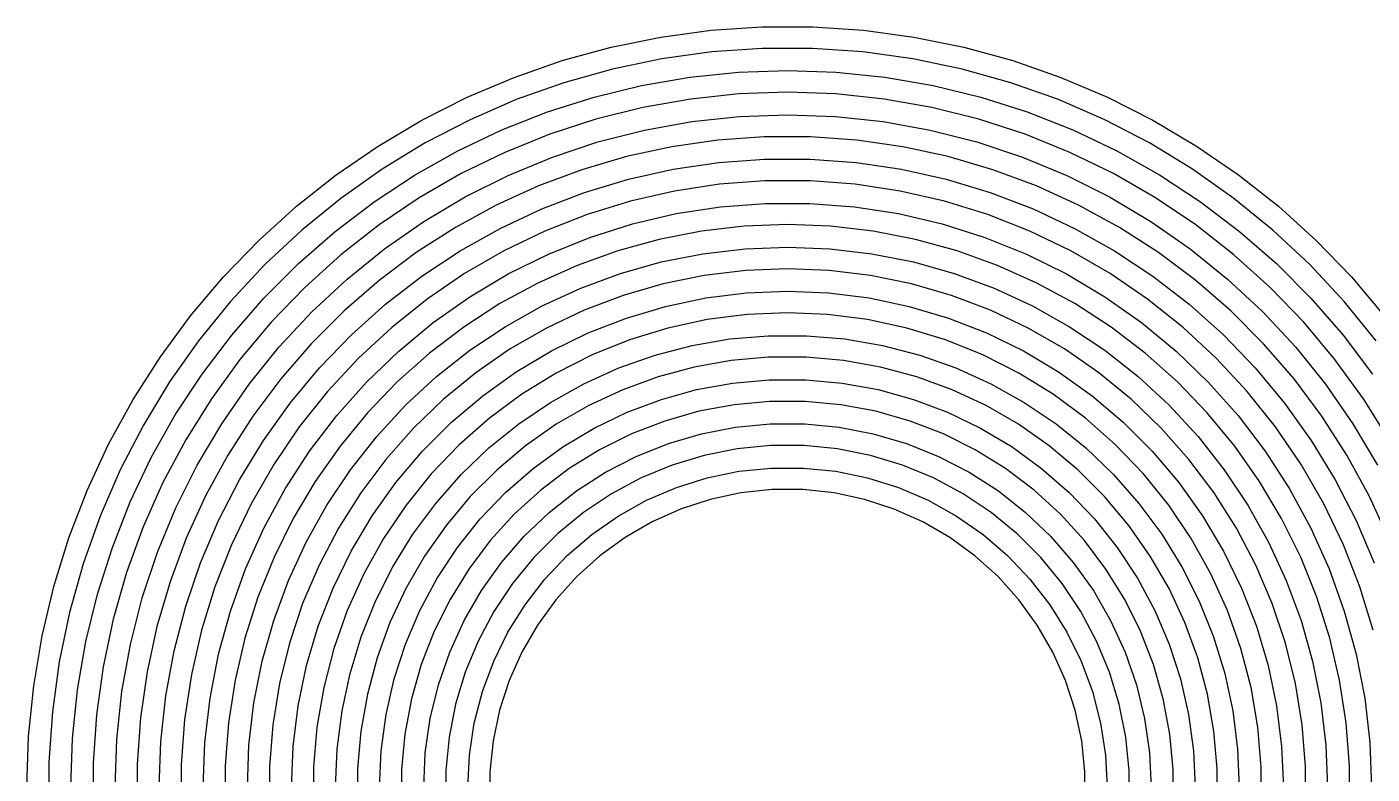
# Model space of a CAD drawing. Extents: x 25 to 275, y -107 to -24.
# Drawn here: x 116.62 to 131.88, y -34.85 to -26.38 of the extents above; entities that cross this region are included whole.
import ezdxf

# ---------------------------------------------------------------- set-up
doc = ezdxf.new("R2010")
doc.units = 0
doc.layers.add('BLACK', color=7, linetype='CONTINUOUS')

msp = doc.modelspace()

# ---------------------------------------------------------------- linework, layer by layer
at = {"layer": 'BLACK', "linetype": 'CONTINUOUS'}
for p, q in [((124.386675, -26.418316), (124.961796, -26.379817)), ((124.961796, -26.379817), (125.538204, -26.379817)), ((125.538204, -26.379817), (126.113325, -26.418316)), ((123.250551, -26.609957), (123.815409, -26.495144)), ((123.815409, -26.495144), (124.386675, -26.418316)), ((126.113325, -26.418316), (126.684591, -26.495144)), ((126.684591, -26.495144), (127.249449, -26.609957)), ((122.694623, -26.762241), (123.250551, -26.609957)), ((124.393038, -26.664048), (123.826171, -26.741963)), ((124.963901, -26.625), (124.393038, -26.664048)), ((125.536099, -26.625), (124.963901, -26.625)), ((126.106962, -26.664048), (125.536099, -26.625)), ((126.673829, -26.741963), (126.106962, -26.664048)), ((127.249449, -26.609957), (127.805377, -26.762241)), ((122.150108, -26.951317), (122.694623, -26.762241)), ((123.826171, -26.741963), (123.265941, -26.85838)), ((127.234059, -26.85838), (126.673829, -26.741963)), ((127.805377, -26.762241), (128.349892, -26.951317)), ((121.619438, -27.176341), (122.150108, -26.951317)), ((123.265941, -26.85838), (122.714963, -27.012756)), ((123.59692, -27.044942), (124.143646, -26.950677)), ((124.143646, -26.950677), (124.69553, -26.893941)), ((124.69553, -26.893941), (125.25, -26.875)), ((125.25, -26.875), (125.80447, -26.893941)), ((125.80447, -26.893941), (126.356354, -26.950677)), ((126.356354, -26.950677), (126.90308, -27.044942)), ((127.785037, -27.012756), (127.234059, -26.85838)), ((128.349892, -26.951317), (128.880562, -27.176341)), ((122.714963, -27.012756), (122.175804, -27.204374)), ((123.057901, -27.176297), (123.59692, -27.044942)), ((124.700333, -27.139395), (124.153344, -27.196886)), ((125.25, -27.1202), (124.700333, -27.139395)), ((125.799667, -27.139395), (125.25, -27.1202)), ((126.346656, -27.196886), (125.799667, -27.139395)), ((126.90308, -27.044942), (127.442099, -27.176297)), ((128.324196, -27.204374), (127.785037, -27.012756)), ((121.104982, -27.436307), (121.619438, -27.176341)), ((122.175804, -27.204374), (121.650978, -27.432338)), ((122.529103, -27.34413), (123.057901, -27.176297)), ((123.611697, -27.292393), (123.078033, -27.42545)), ((124.153344, -27.196886), (123.611697, -27.292393)), ((126.888303, -27.292393), (126.346656, -27.196886)), ((127.421967, -27.42545), (126.888303, -27.292393)), ((127.442099, -27.176297), (127.970897, -27.34413)), ((128.849022, -27.432338), (128.324196, -27.204374)), ((128.880562, -27.176341), (129.395018, -27.436307)), ((120.60904, -27.730054), (121.104982, -27.436307)), ((121.650978, -27.432338), (121.142933, -27.695586)), ((122.012991, -27.547658), (122.529103, -27.34413)), ((123.078033, -27.42545), (122.55495, -27.59541)), ((123.62919, -27.549255), (124.164849, -27.452612)), ((124.164849, -27.452612), (124.706039, -27.394428)), ((124.706039, -27.394428), (125.25, -27.375)), ((125.25, -27.375), (125.793961, -27.394428)), ((125.793961, -27.394428), (126.335151, -27.452612)), ((126.335151, -27.452612), (126.87081, -27.549255)), ((127.94505, -27.59541), (127.421967, -27.42545)), ((127.970897, -27.34413), (128.487009, -27.547658)), ((129.357067, -27.695586), (128.849022, -27.432338)), ((129.395018, -27.436307), (129.89096, -27.730054)), ((121.511972, -27.785933), (122.012991, -27.547658)), ((122.55495, -27.59541), (122.044997, -27.801445)), ((123.101789, -27.683866), (123.62919, -27.549255)), ((126.87081, -27.549255), (127.398211, -27.683866)), ((128.455003, -27.801445), (127.94505, -27.59541)), ((128.487009, -27.547658), (128.988028, -27.785933)), ((120.133825, -28.056271), (120.60904, -27.730054)), ((121.142933, -27.695586), (120.654036, -27.99289)), ((122.585336, -27.855758), (123.101789, -27.683866)), ((123.93971, -27.737553), (123.424952, -27.849531)), ((124.461146, -27.662581), (123.93971, -27.737553)), ((124.986601, -27.625), (124.461146, -27.662581)), ((125.513399, -27.625), (124.986601, -27.625)), ((126.038854, -27.662581), (125.513399, -27.625)), ((126.56029, -27.737553), (126.038854, -27.662581)), ((127.075048, -27.849531), (126.56029, -27.737553)), ((127.398211, -27.683866), (127.914664, -27.855758)), ((129.845964, -27.99289), (129.357067, -27.695586)), ((129.89096, -27.730054), (130.366175, -28.056271)), ((121.02838, -28.057842), (121.511972, -27.785933)), ((122.044997, -27.801445), (121.550658, -28.04255)), ((122.082461, -28.064056), (122.585336, -27.855758)), ((123.424952, -27.849531), (122.919493, -27.997947)), ((123.955837, -27.99352), (124.47073, -27.917743)), ((124.47073, -27.917743), (124.989781, -27.879753)), ((124.989781, -27.879753), (125.510219, -27.879753)), ((125.510219, -27.879753), (126.02927, -27.917743)), ((126.02927, -27.917743), (126.544163, -27.99352)), ((127.580507, -27.997947), (127.075048, -27.849531)), ((127.914664, -27.855758), (128.417539, -28.064056)), ((128.949342, -28.04255), (128.455003, -27.801445)), ((128.988028, -27.785933), (129.47162, -28.057842)), ((119.68146, -28.4135), (120.133825, -28.056271)), ((120.654036, -27.99289), (120.186569, -28.322865)), ((120.564472, -28.36212), (121.02838, -28.057842)), ((121.550658, -28.04255), (121.074342, -28.317551)), ((121.595726, -28.307698), (122.082461, -28.064056)), ((122.919493, -27.997947), (122.42591, -28.182044)), ((123.44785, -28.106679), (123.955837, -27.99352)), ((126.544163, -27.99352), (127.05215, -28.106679)), ((128.07409, -28.182044), (127.580507, -27.997947)), ((128.417539, -28.064056), (128.904274, -28.307698)), ((129.425658, -28.317551), (128.949342, -28.04255)), ((129.47162, -28.057842), (129.935528, -28.36212)), ((130.313431, -28.322865), (129.845964, -27.99289)), ((130.366175, -28.056271), (130.81854, -28.4135)), ((122.42591, -28.182044), (121.946718, -28.400884)), ((122.949477, -28.256617), (123.44785, -28.106679)), ((124.479706, -28.163448), (123.970963, -28.240128)), ((124.992756, -28.125), (124.479706, -28.163448)), ((125.507244, -28.125), (124.992756, -28.125)), ((126.020294, -28.163448), (125.507244, -28.125)), ((126.529037, -28.240128), (126.020294, -28.163448)), ((127.05215, -28.106679), (127.550523, -28.256617)), ((128.553282, -28.400884), (128.07409, -28.182044)), ((120.186569, -28.322865), (119.742709, -28.683972)), ((120.12241, -28.697346), (120.564472, -28.36212)), ((121.074342, -28.317551), (120.61837, -28.625108)), ((121.127614, -28.585442), (121.595726, -28.307698)), ((122.463379, -28.442533), (122.949477, -28.256617)), ((123.469374, -28.354613), (122.977742, -28.506261)), ((123.970963, -28.240128), (123.469374, -28.354613)), ((127.030626, -28.354613), (126.529037, -28.240128)), ((127.522258, -28.506261), (127.030626, -28.354613)), ((127.550523, -28.256617), (128.036621, -28.442533)), ((128.904274, -28.307698), (129.372386, -28.585442)), ((129.88163, -28.625108), (129.425658, -28.317551)), ((129.935528, -28.36212), (130.37759, -28.697346)), ((130.757291, -28.683972), (130.313431, -28.322865)), ((119.253965, -28.800146), (119.68146, -28.4135)), ((121.946718, -28.400884), (121.484359, -28.653351)), ((121.992148, -28.663437), (122.463379, -28.442533)), ((122.977742, -28.506261), (122.498818, -28.694225)), ((123.494498, -28.611821), (123.988659, -28.496182)), ((123.988659, -28.496182), (124.490222, -28.418711)), ((124.490222, -28.418711), (124.996244, -28.379862)), ((124.996244, -28.379862), (125.503756, -28.379862)), ((125.503756, -28.379862), (126.009778, -28.418711)), ((126.009778, -28.418711), (126.511341, -28.496182)), ((126.511341, -28.496182), (127.005502, -28.611821)), ((128.001182, -28.694225), (127.522258, -28.506261)), ((128.036621, -28.442533), (128.507852, -28.663437)), ((129.015641, -28.653351), (128.553282, -28.400884)), ((130.81854, -28.4135), (131.246035, -28.800146)), ((120.61837, -28.625108), (120.184962, -28.963723)), ((120.680508, -28.895873), (121.127614, -28.585442)), ((121.484359, -28.653351), (121.041189, -28.938159)), ((121.5383, -28.918149), (121.992148, -28.663437)), ((123.010638, -28.764947), (123.494498, -28.611821)), ((124.76164, -28.639037), (124.276146, -28.695085)), ((125.25, -28.620318), (124.76164, -28.639037)), ((125.73836, -28.639037), (125.25, -28.620318)), ((126.223854, -28.695085), (125.73836, -28.639037)), ((127.005502, -28.611821), (127.489362, -28.764947)), ((128.507852, -28.663437), (128.9617, -28.918149)), ((129.458811, -28.938159), (129.015641, -28.653351)), ((129.372386, -28.585442), (129.819492, -28.895873)), ((130.315038, -28.963723), (129.88163, -28.625108)), ((118.853251, -29.214482), (119.253965, -28.800146)), ((119.742709, -28.683972), (119.324526, -29.074526)), ((119.704256, -29.061958), (120.12241, -28.697346)), ((122.498818, -28.694225), (122.03528, -28.917453)), ((122.53992, -28.954664), (123.010638, -28.764947)), ((123.796367, -28.788133), (123.325119, -28.917634)), ((124.276146, -28.695085), (123.796367, -28.788133)), ((126.703633, -28.788133), (126.223854, -28.695085)), ((127.174881, -28.917634), (126.703633, -28.788133)), ((127.489362, -28.764947), (127.96008, -28.954664)), ((128.46472, -28.917453), (128.001182, -28.694225)), ((130.37759, -28.697346), (130.795744, -29.061958)), ((131.175474, -29.074526), (130.757291, -28.683972)), ((131.246035, -28.800146), (131.646749, -29.214482)), ((120.184962, -28.963723), (119.776231, -29.331746)), ((120.256687, -29.237409), (120.680508, -28.895873)), ((121.041189, -28.938159), (120.619466, -29.253857)), ((121.104255, -29.205311), (121.5383, -28.918149)), ((122.03528, -28.917453), (121.58972, -29.174698)), ((122.085106, -29.179856), (122.53992, -28.954664)), ((123.325119, -28.917634), (122.865166, -29.082829)), ((123.820147, -29.044234), (124.291839, -28.950409)), ((124.291839, -28.950409), (124.769438, -28.893881)), ((124.769438, -28.893881), (125.25, -28.875)), ((125.25, -28.875), (125.730562, -28.893881)), ((125.730562, -28.893881), (126.208161, -28.950409)), ((126.208161, -28.950409), (126.679853, -29.044234)), ((127.634834, -29.082829), (127.174881, -28.917634)), ((127.96008, -28.954664), (128.414894, -29.179856)), ((128.91028, -29.174698), (128.46472, -28.917453)), ((128.9617, -28.918149), (129.395745, -29.205311)), ((129.880534, -29.253857), (129.458811, -28.938159)), ((129.819492, -28.895873), (130.243313, -29.237409)), ((130.723769, -29.331746), (130.315038, -28.963723)), ((119.324526, -29.074526), (118.933972, -29.492709)), ((119.311958, -29.454256), (119.704256, -29.061958)), ((122.865166, -29.082829), (122.419209, -29.282749)), ((123.357271, -29.174779), (123.820147, -29.044234)), ((124.776875, -29.139297), (124.306819, -29.196372)), ((125.25, -29.120231), (124.776875, -29.139297)), ((125.723125, -29.139297), (125.25, -29.120231)), ((126.193181, -29.196372), (125.723125, -29.139297)), ((126.679853, -29.044234), (127.142729, -29.174779)), ((128.080791, -29.282749), (127.634834, -29.082829)), ((130.795744, -29.061958), (131.188042, -29.454256)), ((131.566028, -29.492709), (131.175474, -29.074526)), ((118.481105, -29.654657), (118.853251, -29.214482)), ((119.858311, -29.608311), (120.256687, -29.237409)), ((120.619466, -29.253857), (120.221339, -29.598837)), ((120.69233, -29.523389), (121.104255, -29.205311)), ((121.58972, -29.174698), (121.164629, -29.464519)), ((121.648865, -29.439204), (122.085106, -29.179856)), ((122.419209, -29.282749), (121.989863, -29.516219)), ((122.906064, -29.341238), (123.357271, -29.174779)), ((123.842879, -29.291086), (123.388065, -29.422825)), ((124.306819, -29.196372), (123.842879, -29.291086)), ((126.657121, -29.291086), (126.193181, -29.196372)), ((127.111935, -29.422825), (126.657121, -29.291086)), ((127.142729, -29.174779), (127.593936, -29.341238)), ((128.510137, -29.516219), (128.080791, -29.282749)), ((128.414894, -29.179856), (128.851135, -29.439204)), ((129.335371, -29.464519), (128.91028, -29.174698)), ((129.395745, -29.205311), (129.80767, -29.523389)), ((130.278661, -29.598837), (129.880534, -29.253857)), ((130.243313, -29.237409), (130.641689, -29.608311)), ((131.646749, -29.214482), (132.018895, -29.654657)), ((119.776231, -29.331746), (119.394167, -29.727385)), ((121.233757, -29.731185), (121.648865, -29.439204)), ((122.469308, -29.542585), (122.906064, -29.341238)), ((123.388065, -29.422825), (122.945327, -29.590733)), ((124.324155, -29.451718), (124.785491, -29.394212)), ((124.785491, -29.394212), (125.25, -29.375)), ((125.25, -29.375), (125.714509, -29.394212)), ((125.714509, -29.394212), (126.175845, -29.451718)), ((127.554673, -29.590733), (127.111935, -29.422825)), ((127.593936, -29.341238), (128.030692, -29.542585)), ((128.851135, -29.439204), (129.266243, -29.731185)), ((131.105833, -29.727385), (130.723769, -29.331746)), ((118.933972, -29.492709), (118.572865, -29.936569)), ((118.947346, -29.87241), (119.311958, -29.454256)), ((120.304721, -29.870688), (120.69233, -29.523389)), ((121.164629, -29.464519), (120.762386, -29.785298)), ((121.989863, -29.516219), (121.57965, -29.781871)), ((122.049696, -29.777579), (122.469308, -29.542585)), ((122.945327, -29.590733), (122.517535, -29.793723)), ((123.423565, -29.679778), (123.869144, -29.547124)), ((123.869144, -29.547124), (124.324155, -29.451718)), ((126.175845, -29.451718), (126.630856, -29.547124)), ((126.630856, -29.547124), (127.076435, -29.679778)), ((127.982465, -29.793723), (127.554673, -29.590733)), ((128.030692, -29.542585), (128.450304, -29.777579)), ((128.92035, -29.781871), (128.510137, -29.516219)), ((129.737614, -29.785298), (129.335371, -29.464519)), ((129.80767, -29.523389), (130.195279, -29.870688)), ((131.188042, -29.454256), (131.552654, -29.87241)), ((131.927135, -29.936569), (131.566028, -29.492709)), ((118.139192, -30.118706), (118.481105, -29.654657)), ((119.394167, -29.727385), (119.040633, -30.148711)), ((119.487409, -30.006687), (119.858311, -29.608311)), ((120.221339, -29.598837), (119.848837, -29.971339)), ((120.842217, -30.054085), (121.233757, -29.731185)), ((122.990463, -29.848775), (123.423565, -29.679778)), ((124.340801, -29.697537), (123.894397, -29.793745)), ((124.793757, -29.639534), (124.340801, -29.697537)), ((125.25, -29.620153), (124.793757, -29.639534)), ((125.706243, -29.639534), (125.25, -29.620153)), ((126.159199, -29.697537), (125.706243, -29.639534)), ((126.605603, -29.793745), (126.159199, -29.697537)), ((127.076435, -29.679778), (127.509537, -29.848775)), ((129.266243, -29.731185), (129.657783, -30.054085)), ((130.651163, -29.971339), (130.278661, -29.598837)), ((130.641689, -29.608311), (131.012591, -30.006687)), ((131.459367, -30.148711), (131.105833, -29.727385)), ((118.61212, -30.314472), (118.947346, -29.87241)), ((119.943498, -30.245353), (120.304721, -29.870688)), ((120.762386, -29.785298), (120.385239, -30.135239)), ((121.57965, -29.781871), (121.190976, -30.078144)), ((121.649815, -30.044771), (122.049696, -29.777579)), ((122.517535, -29.793723), (122.107464, -30.030478)), ((122.572796, -30.05296), (122.990463, -29.848775)), ((123.894397, -29.793745), (123.457759, -29.927464)), ((124.599034, -29.91651), (125.032489, -29.879618)), ((125.032489, -29.879618), (125.467511, -29.879618)), ((125.467511, -29.879618), (125.900966, -29.91651)), ((127.042241, -29.927464), (126.605603, -29.793745)), ((127.509537, -29.848775), (127.927204, -30.05296)), ((128.392536, -30.030478), (127.982465, -29.793723)), ((128.450304, -29.777579), (128.850185, -30.044771)), ((129.309024, -30.078144), (128.92035, -29.781871)), ((130.114761, -30.135239), (129.737614, -29.785298)), ((130.195279, -29.870688), (130.556502, -30.245353)), ((131.552654, -29.87241), (131.88788, -30.314472)), ((118.572865, -29.936569), (118.24289, -30.404036)), ((119.145873, -30.430508), (119.487409, -30.006687)), ((119.848837, -29.971339), (119.503857, -30.369466)), ((120.476544, -30.40601), (120.842217, -30.054085)), ((121.272131, -30.342513), (121.649815, -30.044771)), ((122.107464, -30.030478), (121.717774, -30.299461)), ((122.173417, -30.290939), (122.572796, -30.05296)), ((123.457759, -29.927464), (123.034034, -30.09773)), ((123.749283, -30.099645), (124.170269, -29.990029)), ((124.170269, -29.990029), (124.599034, -29.91651)), ((125.900966, -29.91651), (126.329731, -29.990029)), ((126.329731, -29.990029), (126.750717, -30.099645)), ((127.465966, -30.09773), (127.042241, -29.927464)), ((127.927204, -30.05296), (128.326583, -30.290939)), ((128.782226, -30.299461), (128.392536, -30.030478)), ((128.850185, -30.044771), (129.227869, -30.342513)), ((129.657783, -30.054085), (130.023456, -30.40601)), ((130.996143, -30.369466), (130.651163, -29.971339)), ((131.012591, -30.006687), (131.354127, -30.430508)), ((117.829036, -30.604556), (118.139192, -30.118706)), ((119.040633, -30.148711), (118.71735, -30.593672)), ((120.385239, -30.135239), (120.035298, -30.512386)), ((121.190976, -30.078144), (120.826121, -30.403301)), ((123.034034, -30.09773), (122.626276, -30.303318)), ((123.339111, -30.244569), (123.749283, -30.099645)), ((124.613079, -30.162102), (124.193852, -30.236023)), ((125.037153, -30.125), (124.613079, -30.162102)), ((125.462847, -30.125), (125.037153, -30.125)), ((125.886921, -30.162102), (125.462847, -30.125)), ((126.306148, -30.236023), (125.886921, -30.162102)), ((126.750717, -30.099645), (127.160889, -30.244569)), ((127.873724, -30.303318), (127.465966, -30.09773)), ((129.673879, -30.403301), (129.309024, -30.078144)), ((130.464702, -30.512386), (130.114761, -30.135239)), ((131.78265, -30.593672), (131.459367, -30.148711)), ((118.307842, -30.77838), (118.61212, -30.314472)), ((119.610588, -30.645387), (119.943498, -30.245353)), ((120.918971, -30.668971), (121.272131, -30.342513)), ((121.717774, -30.299461), (121.350992, -30.59893)), ((121.795053, -30.561085), (122.173417, -30.290939)), ((122.626276, -30.303318), (122.237421, -30.542745)), ((122.942706, -30.423755), (123.339111, -30.244569)), ((123.782663, -30.346201), (123.382641, -30.491797)), ((124.193852, -30.236023), (123.782663, -30.346201)), ((126.717337, -30.346201), (126.306148, -30.236023)), ((127.117359, -30.491797), (126.717337, -30.346201)), ((127.160889, -30.244569), (127.557294, -30.423755)), ((128.262579, -30.542745), (127.873724, -30.303318)), ((128.326583, -30.290939), (128.704947, -30.561085)), ((129.149008, -30.59893), (128.782226, -30.299461)), ((129.227869, -30.342513), (129.581029, -30.668971)), ((130.556502, -30.245353), (130.889412, -30.645387)), ((118.24289, -30.404036), (117.945586, -30.892933)), ((118.835442, -30.877614), (119.145873, -30.430508)), ((119.503857, -30.369466), (119.188159, -30.791189)), ((120.035298, -30.512386), (119.714519, -30.914629)), ((120.138884, -30.784894), (120.476544, -30.40601)), ((120.826121, -30.403301), (120.487228, -30.755434)), ((122.562925, -30.635913), (122.942706, -30.423755)), ((123.382641, -30.491797), (122.996831, -30.671703)), ((123.820796, -30.601364), (124.220841, -30.490958)), ((124.220841, -30.490958), (124.629171, -30.416857)), ((124.629171, -30.416857), (125.0425, -30.379657)), ((125.0425, -30.379657), (125.4575, -30.379657)), ((125.4575, -30.379657), (125.870829, -30.416857)), ((125.870829, -30.416857), (126.279159, -30.490958)), ((126.279159, -30.490958), (126.679204, -30.601364)), ((127.503169, -30.671703), (127.117359, -30.491797)), ((127.557294, -30.423755), (127.937075, -30.635913)), ((130.012772, -30.755434), (129.673879, -30.403301)), ((130.023456, -30.40601), (130.361116, -30.784894)), ((130.785481, -30.914629), (130.464702, -30.512386)), ((131.311841, -30.791189), (130.996143, -30.369466)), ((131.354127, -30.430508), (131.664558, -30.877614)), ((117.552025, -31.110038), (117.829036, -30.604556)), ((118.71735, -30.593672), (118.425893, -31.0601)), ((119.307766, -31.068655), (119.610588, -30.645387)), ((121.350992, -30.59893), (121.009496, -30.926941)), ((121.440291, -30.861553), (121.795053, -30.561085)), ((122.237421, -30.542745), (121.870273, -30.814287)), ((122.202505, -30.879515), (122.562925, -30.635913)), ((123.432259, -30.747184), (123.820796, -30.601364)), ((124.64492, -30.662326), (124.247271, -30.73666)), ((125.047732, -30.625), (124.64492, -30.662326)), ((125.452268, -30.625), (125.047732, -30.625)), ((125.85508, -30.662326), (125.452268, -30.625)), ((126.252729, -30.73666), (125.85508, -30.662326)), ((126.679204, -30.601364), (127.067741, -30.747184)), ((127.937075, -30.635913), (128.297495, -30.879515)), ((128.629727, -30.814287), (128.262579, -30.542745)), ((128.704947, -30.561085), (129.059709, -30.861553)), ((129.490504, -30.926941), (129.149008, -30.59893)), ((130.889412, -30.645387), (131.192234, -31.068655)), ((132.074107, -31.0601), (131.78265, -30.593672)), ((118.035933, -31.261972), (118.307842, -30.77838)), ((119.188159, -30.791189), (118.903351, -31.234359)), ((119.831218, -31.188514), (120.138884, -30.784894)), ((120.487228, -30.755434), (120.176284, -31.132475)), ((120.592513, -31.022131), (120.918971, -30.668971)), ((121.870273, -30.814287), (121.527475, -31.115987)), ((122.996831, -30.671703), (122.628169, -30.88455)), ((123.058357, -30.927246), (123.432259, -30.747184)), ((124.247271, -30.73666), (123.858178, -30.847366)), ((126.641822, -30.847366), (126.252729, -30.73666)), ((127.067741, -30.747184), (127.441643, -30.927246)), ((127.871831, -30.88455), (127.503169, -30.671703)), ((128.972525, -31.115987), (128.629727, -30.814287)), ((129.581029, -30.668971), (129.907487, -31.022131)), ((130.323716, -31.132475), (130.012772, -30.755434)), ((130.361116, -30.784894), (130.668782, -31.188514)), ((131.596649, -31.234359), (131.311841, -30.791189)), ((117.945586, -30.892933), (117.682338, -31.400978)), ((118.557698, -31.345726), (118.835442, -30.877614)), ((119.714519, -30.914629), (119.424698, -31.33972)), ((121.009496, -30.926941), (120.695502, -31.281367)), ((121.111553, -31.190291), (121.440291, -30.861553)), ((121.864042, -31.152804), (122.202505, -30.879515)), ((122.628169, -30.88455), (122.279461, -31.128718)), ((122.702101, -31.140099), (123.058357, -30.927246)), ((123.858178, -30.847366), (123.480958, -30.993502)), ((124.277494, -30.991277), (124.662951, -30.916987)), ((124.662951, -30.916987), (125.053725, -30.879672)), ((125.053725, -30.879672), (125.446275, -30.879672)), ((125.446275, -30.879672), (125.837049, -30.916987)), ((125.837049, -30.916987), (126.222506, -30.991277)), ((127.019042, -30.993502), (126.641822, -30.847366)), ((127.441643, -30.927246), (127.797899, -31.140099)), ((128.220539, -31.128718), (127.871831, -30.88455)), ((128.297495, -30.879515), (128.635958, -31.152804)), ((129.059709, -30.861553), (129.388447, -31.190291)), ((129.804498, -31.281367), (129.490504, -30.926941)), ((131.075302, -31.33972), (130.785481, -30.914629)), ((131.664558, -30.877614), (131.942302, -31.345726)), ((117.309395, -31.632893), (117.552025, -31.110038)), ((118.425893, -31.0601), (118.167683, -31.545723)), ((119.036648, -31.512898), (119.307766, -31.068655)), ((120.294771, -31.399815), (120.592513, -31.022131)), ((121.527475, -31.115987), (121.211498, -31.445671)), ((123.480958, -30.993502), (123.118832, -31.17382)), ((123.536413, -31.247768), (123.900845, -31.101872)), ((123.900845, -31.101872), (124.277494, -30.991277)), ((126.222506, -30.991277), (126.599155, -31.101872)), ((126.599155, -31.101872), (126.963587, -31.247768)), ((127.381168, -31.17382), (127.019042, -30.993502)), ((129.288502, -31.445671), (128.972525, -31.115987)), ((129.907487, -31.022131), (130.205229, -31.399815)), ((131.192234, -31.068655), (131.463352, -31.512898)), ((117.797658, -31.762991), (118.035933, -31.261972)), ((118.903351, -31.234359), (118.650884, -31.696718)), ((119.555351, -31.614501), (119.831218, -31.188514)), ((120.176284, -31.132475), (119.895115, -31.532212)), ((120.811085, -31.545053), (121.111553, -31.190291)), ((121.549975, -31.453813), (121.864042, -31.152804)), ((122.279461, -31.128718), (121.95336, -31.402349)), ((122.36636, -31.384029), (122.702101, -31.140099)), ((123.118832, -31.17382), (122.774887, -31.386781)), ((123.1875, -31.427645), (123.536413, -31.247768)), ((124.307316, -31.236596), (123.942978, -31.347117)), ((124.680734, -31.162319), (124.307316, -31.236596)), ((125.059633, -31.125), (124.680734, -31.162319)), ((125.440367, -31.125), (125.059633, -31.125)), ((125.819266, -31.162319), (125.440367, -31.125)), ((126.192684, -31.236596), (125.819266, -31.162319)), ((126.557022, -31.347117), (126.192684, -31.236596)), ((126.963587, -31.247768), (127.3125, -31.427645)), ((127.725113, -31.386781), (127.381168, -31.17382)), ((127.797899, -31.140099), (128.13364, -31.384029)), ((128.54664, -31.402349), (128.220539, -31.128718)), ((128.635958, -31.152804), (128.950025, -31.453813)), ((129.388447, -31.190291), (129.688915, -31.545053)), ((130.604885, -31.532212), (130.323716, -31.132475)), ((130.668782, -31.188514), (130.944649, -31.614501)), ((131.849116, -31.696718), (131.596649, -31.234359)), ((117.682338, -31.400978), (117.454374, -31.925804)), ((118.314056, -31.832461), (118.557698, -31.345726)), ((119.424698, -31.33972), (119.167453, -31.78528)), ((120.027579, -31.799696), (120.294771, -31.399815)), ((120.695502, -31.281367), (120.411045, -31.659911)), ((121.95336, -31.402349), (121.652349, -31.70336)), ((122.053835, -31.657074), (122.36636, -31.384029)), ((122.774887, -31.386781), (122.45206, -31.630569)), ((122.857265, -31.639874), (123.1875, -31.427645)), ((123.942978, -31.347117), (123.591226, -31.492817)), ((124.341385, -31.49072), (124.701074, -31.416802)), ((124.701074, -31.416802), (125.066397, -31.379653)), ((125.066397, -31.379653), (125.433603, -31.379653)), ((125.433603, -31.379653), (125.798926, -31.416802)), ((125.798926, -31.416802), (126.158615, -31.49072)), ((126.908774, -31.492817), (126.557022, -31.347117)), ((127.3125, -31.427645), (127.642735, -31.639874)), ((128.04794, -31.630569), (127.725113, -31.386781)), ((128.13364, -31.384029), (128.446165, -31.657074)), ((128.847651, -31.70336), (128.54664, -31.402349)), ((130.088955, -31.659911), (129.804498, -31.281367)), ((130.205229, -31.399815), (130.472421, -31.799696)), ((131.332547, -31.78528), (131.075302, -31.33972)), ((118.167683, -31.545723), (117.943977, -32.048175)), ((118.798681, -31.975746), (119.036648, -31.512898)), ((119.895115, -31.532212), (119.645371, -31.952299)), ((120.540939, -31.923417), (120.811085, -31.545053)), ((121.211498, -31.445671), (120.924618, -31.800964)), ((121.262567, -31.780373), (121.549975, -31.453813)), ((123.591226, -31.492817), (123.255449, -31.672293)), ((123.991018, -31.600649), (124.341385, -31.49072)), ((126.158615, -31.49072), (126.508982, -31.600649)), ((127.244551, -31.672293), (126.908774, -31.492817)), ((128.950025, -31.453813), (129.237433, -31.780373)), ((129.575382, -31.800964), (129.288502, -31.445671)), ((129.688915, -31.545053), (129.959061, -31.923417)), ((130.854629, -31.952299), (130.604885, -31.532212)), ((131.463352, -31.512898), (131.701319, -31.975746)), ((117.102229, -32.170786), (117.309395, -31.632893)), ((118.650884, -31.696718), (118.432044, -32.17591)), ((119.312903, -32.060356), (119.555351, -31.614501)), ((120.411045, -31.659911), (120.157971, -32.060116)), ((121.652349, -31.70336), (121.378718, -32.029461)), ((121.767044, -31.957033), (122.053835, -31.657074)), ((122.45206, -31.630569), (122.153104, -31.903104)), ((122.548699, -31.882533), (122.857265, -31.639874)), ((123.255449, -31.672293), (122.938881, -31.883817)), ((123.653571, -31.745459), (123.991018, -31.600649)), ((124.721309, -31.661977), (124.375287, -31.735526)), ((125.073124, -31.625), (124.721309, -31.661977)), ((125.426876, -31.625), (125.073124, -31.625)), ((125.778691, -31.661977), (125.426876, -31.625)), ((126.124713, -31.735526), (125.778691, -31.661977)), ((126.508982, -31.600649), (126.846429, -31.745459)), ((127.561119, -31.883817), (127.244551, -31.672293)), ((127.642735, -31.639874), (127.951301, -31.882533)), ((128.346896, -31.903104), (128.04794, -31.630569)), ((128.446165, -31.657074), (128.732956, -31.957033)), ((129.121282, -32.029461), (128.847651, -31.70336)), ((130.342029, -32.060115), (130.088955, -31.659911)), ((130.944649, -31.614501), (131.187097, -32.060356)), ((132.067956, -32.17591), (131.849116, -31.696718)), ((117.59413, -32.279103), (117.797658, -31.762991)), ((118.105758, -32.335336), (118.314056, -31.832461)), ((119.167453, -31.78528), (118.944225, -32.248818)), ((119.792585, -32.219308), (120.027579, -31.799696)), ((120.924618, -31.800964), (120.668904, -32.179307)), ((121.003888, -32.130129), (121.262567, -31.780373)), ((122.264597, -32.153424), (122.548699, -31.882533)), ((122.938881, -31.883817), (122.644571, -32.125352)), ((123.332505, -31.923665), (123.653571, -31.745459)), ((124.038848, -31.844842), (123.715679, -31.988726)), ((124.375287, -31.735526), (124.038848, -31.844842)), ((126.461152, -31.844842), (126.124713, -31.735526)), ((126.784321, -31.988726), (126.461152, -31.844842)), ((126.846429, -31.745459), (127.167495, -31.923665)), ((127.855429, -32.125352), (127.561119, -31.883817)), ((127.951301, -31.882533), (128.235403, -32.153424)), ((129.237433, -31.780373), (129.496112, -32.130129)), ((129.831096, -32.179307), (129.575382, -31.800964)), ((130.472421, -31.799696), (130.707415, -32.219308)), ((131.555775, -32.248818), (131.332547, -31.78528)), ((117.454374, -31.925804), (117.262756, -32.464963)), ((118.595135, -32.45473), (118.798681, -31.975746)), ((119.645371, -31.952299), (119.428517, -32.390272)), ((120.30296, -32.322796), (120.540939, -31.923417)), ((121.378718, -32.029461), (121.13455, -32.378169)), ((121.508296, -32.281493), (121.767044, -31.957033)), ((122.153104, -31.903104), (121.880569, -32.20206)), ((123.031116, -32.133438), (123.332505, -31.923665)), ((123.715679, -31.988726), (123.40932, -32.165602)), ((127.09068, -32.165602), (126.784321, -31.988726)), ((127.167495, -31.923665), (127.468884, -32.133438)), ((128.619431, -32.20206), (128.346896, -31.903104)), ((128.732956, -31.957033), (128.991704, -32.281493)), ((129.36545, -32.378169), (129.121282, -32.029461)), ((129.959061, -31.923417), (130.19704, -32.322796)), ((131.071483, -32.390272), (130.854629, -31.952299)), ((131.701319, -31.975746), (131.904865, -32.45473)), ((116.931453, -32.721315), (117.102229, -32.170786)), ((117.943977, -32.048175), (117.755865, -32.565008)), ((118.432044, -32.17591), (118.247947, -32.669493)), ((119.105296, -32.523462), (119.312903, -32.060356)), ((120.157971, -32.060116), (119.93792, -32.479387)), ((120.668904, -32.179307), (120.446196, -32.577973)), ((120.775803, -32.500563), (121.003888, -32.130129)), ((122.007531, -32.450094), (122.264597, -32.153424)), ((122.644571, -32.125352), (122.375352, -32.394571)), ((122.752495, -32.372626), (123.031116, -32.133438)), ((123.40932, -32.165602), (123.123129, -32.373533)), ((127.376871, -32.373533), (127.09068, -32.165602)), ((127.468884, -32.133438), (127.747505, -32.372626)), ((128.124648, -32.394571), (127.855429, -32.125352)), ((128.235403, -32.153424), (128.492469, -32.450094)), ((129.496112, -32.130129), (129.724197, -32.500563)), ((130.053804, -32.577973), (129.831096, -32.179307)), ((130.56208, -32.479387), (130.342029, -32.060115)), ((131.187097, -32.060356), (131.394704, -32.523462)), ((117.426297, -32.807901), (117.59413, -32.279103)), ((117.933866, -32.851789), (118.105758, -32.335336)), ((118.944225, -32.248818), (118.756261, -32.727742)), ((119.591238, -32.656064), (119.792585, -32.219308)), ((120.098775, -32.740463), (120.30296, -32.322796)), ((121.279674, -32.627841), (121.508296, -32.281493)), ((121.880569, -32.20206), (121.636781, -32.524887)), ((128.863219, -32.524887), (128.619431, -32.20206)), ((128.991704, -32.281493), (129.220326, -32.627841)), ((130.19704, -32.322796), (130.401225, -32.740463)), ((130.707415, -32.219308), (130.908762, -32.656064)), ((131.743739, -32.727742), (131.555775, -32.248818)), ((117.262756, -32.464963), (117.10838, -33.015941)), ((118.427096, -32.947294), (118.595135, -32.45473)), ((119.428517, -32.390272), (119.245826, -32.84356)), ((119.93792, -32.479387), (119.75232, -32.915005)), ((121.13455, -32.378169), (120.921703, -32.746831)), ((121.779829, -32.769857), (122.007531, -32.450094)), ((122.375352, -32.394571), (122.133817, -32.688881)), ((122.499502, -32.638775), (122.752495, -32.372626)), ((123.123129, -32.373533), (122.860239, -32.610239)), ((127.639761, -32.610239), (127.376871, -32.373533)), ((127.747505, -32.372626), (128.000498, -32.638775)), ((128.366183, -32.688881), (128.124648, -32.394571)), ((128.492469, -32.450094), (128.720171, -32.769857)), ((129.578297, -32.746831), (129.36545, -32.378169)), ((130.74768, -32.915005), (130.56208, -32.479387)), ((131.254174, -32.84356), (131.071483, -32.390272)), ((117.755865, -32.565008), (117.604264, -33.093704)), ((118.933749, -33.001101), (119.105296, -32.523462)), ((120.446196, -32.577973), (120.258099, -32.994089)), ((120.579954, -32.889006), (120.775803, -32.500563)), ((121.083019, -32.993288), (121.279674, -32.627841)), ((121.636781, -32.524887), (121.42382, -32.868832)), ((122.274733, -32.929153), (122.499502, -32.638775)), ((122.860239, -32.610239), (122.623533, -32.873129)), ((127.876467, -32.873129), (127.639761, -32.610239)), ((128.000498, -32.638775), (128.225267, -32.929153)), ((129.07618, -32.868832), (128.863219, -32.524887)), ((129.220326, -32.627841), (129.416981, -32.993288)), ((129.724197, -32.500563), (129.920046, -32.889006)), ((130.241901, -32.994089), (130.053804, -32.577973)), ((131.394704, -32.523462), (131.566251, -33.001101)), ((116.79783, -33.282021), (116.931453, -32.721315)), ((118.247947, -32.669493), (118.099531, -33.174952)), ((118.756261, -32.727742), (118.604613, -33.219374)), ((119.424779, -33.107271), (119.591238, -32.656064)), ((119.929778, -33.173565), (120.098775, -32.740463)), ((120.921703, -32.746831), (120.741797, -33.132641)), ((121.583554, -33.109816), (121.779829, -32.769857)), ((122.133817, -32.688881), (121.922293, -33.005449)), ((128.577707, -33.005449), (128.366183, -32.688881)), ((128.720171, -32.769857), (128.916446, -33.109816)), ((129.758203, -33.132641), (129.578297, -32.746831)), ((130.401225, -32.740463), (130.570222, -33.173565)), ((130.908762, -32.656064), (131.075221, -33.107271)), ((131.895387, -33.219374), (131.743739, -32.727742)), ((117.294942, -33.34692), (117.426297, -32.807901)), ((117.799255, -33.37919), (117.933866, -32.851789)), ((118.295459, -33.45081), (118.427096, -32.947294)), ((119.245826, -32.84356), (119.098369, -33.309502)), ((119.75232, -32.915005), (119.602375, -33.364146)), ((120.417753, -33.292659), (120.579954, -32.889006)), ((121.42382, -32.868832), (121.243502, -33.230958)), ((122.080494, -33.24078), (122.274733, -32.929153)), ((122.623533, -32.873129), (122.415602, -33.15932)), ((128.084398, -33.15932), (127.876467, -32.873129)), ((128.225267, -32.929153), (128.419506, -33.24078)), ((129.256498, -33.230958), (129.07618, -32.868832)), ((129.920046, -32.889006), (130.082247, -33.292659)), ((130.897625, -33.364146), (130.74768, -32.915005)), ((131.401631, -33.309502), (131.254174, -32.84356)), ((117.10838, -33.015941), (116.991963, -33.576171)), ((117.604264, -33.093704), (117.489912, -33.631687)), ((118.799268, -33.490471), (118.933749, -33.001101)), ((120.258099, -32.994089), (120.105969, -33.424658)), ((120.919914, -33.374891), (121.083019, -32.993288)), ((121.922293, -33.005449), (121.742817, -33.341226)), ((128.757183, -33.341226), (128.577707, -33.005449)), ((129.416981, -32.993288), (129.580086, -33.374891)), ((130.394031, -33.424658), (130.241901, -32.994089)), ((131.566251, -33.001101), (131.700732, -33.490471)), ((118.099531, -33.174952), (117.987553, -33.68971)), ((118.604613, -33.219374), (118.490128, -33.720963)), ((119.294234, -33.570147), (119.424779, -33.107271)), ((119.797124, -33.619144), (119.929778, -33.173565)), ((120.741797, -33.132641), (120.596201, -33.532663)), ((121.243502, -33.230958), (121.097366, -33.608178)), ((121.420482, -33.466892), (121.583554, -33.109816)), ((121.918778, -33.57046), (122.080494, -33.24078)), ((122.415602, -33.15932), (122.238726, -33.465679)), ((128.261274, -33.465679), (128.084398, -33.15932)), ((128.419506, -33.24078), (128.581222, -33.57046)), ((128.916446, -33.109816), (129.079518, -33.466892)), ((129.402634, -33.608178), (129.256498, -33.230958)), ((129.903799, -33.532663), (129.758203, -33.132641)), ((130.570222, -33.173565), (130.702876, -33.619144)), ((131.075221, -33.107271), (131.205766, -33.570147)), ((116.701957, -33.8504), (116.79783, -33.282021)), ((117.200677, -33.893646), (117.294942, -33.34692)), ((117.702612, -33.914849), (117.799255, -33.37919)), ((119.098369, -33.309502), (118.987013, -33.785365)), ((119.602375, -33.364146), (119.489057, -33.823895)), ((120.290369, -33.708612), (120.417753, -33.292659)), ((120.791672, -33.76958), (120.919914, -33.374891)), ((121.742817, -33.341226), (121.597117, -33.692978)), ((128.902883, -33.692978), (128.757183, -33.341226)), ((129.580086, -33.374891), (129.708328, -33.76958)), ((130.082247, -33.292659), (130.209631, -33.708612)), ((131.010943, -33.823895), (130.897625, -33.364146)), ((131.512987, -33.785365), (131.401631, -33.309502)), ((118.200929, -33.962592), (118.295459, -33.45081)), ((118.702642, -33.988698), (118.799268, -33.490471)), ((120.105969, -33.424658), (119.990902, -33.866578)), ((120.596201, -33.532663), (120.486023, -33.943852)), ((121.292091, -33.837853), (121.420482, -33.466892)), ((122.238726, -33.465679), (122.094842, -33.788848)), ((128.405158, -33.788848), (128.261274, -33.465679)), ((129.079518, -33.466892), (129.207909, -33.837853)), ((130.013977, -33.943852), (129.903799, -33.532663)), ((130.509098, -33.866578), (130.394031, -33.424658)), ((131.700732, -33.490471), (131.797358, -33.988698)), ((116.991963, -33.576171), (116.914048, -34.143038)), ((117.489912, -33.631687), (117.413366, -34.176337)), ((117.987553, -33.68971), (117.912581, -34.211146)), ((119.200409, -34.041839), (119.294234, -33.570147)), ((119.701718, -34.074155), (119.797124, -33.619144)), ((120.198718, -34.133871), (120.290369, -33.708612)), ((121.097366, -33.608178), (120.98666, -33.997271)), ((121.597117, -33.692978), (121.486596, -34.057316)), ((121.791245, -33.914809), (121.918778, -33.57046)), ((128.581222, -33.57046), (128.708755, -33.914809)), ((129.013404, -34.057316), (128.902883, -33.692978)), ((129.51334, -33.997271), (129.402634, -33.608178)), ((130.209631, -33.708612), (130.301282, -34.133871)), ((130.702876, -33.619144), (130.798282, -34.074155)), ((131.205766, -33.570147), (131.299591, -34.041839)), ((116.644261, -34.423914), (116.701957, -33.8504)), ((118.490128, -33.720963), (118.413448, -34.229706)), ((118.987013, -33.785365), (118.912411, -34.268356)), ((119.489057, -33.823895), (119.413101, -34.291272)), ((119.990902, -33.866578), (119.913727, -34.316664)), ((120.699326, -34.174174), (120.791672, -33.76958)), ((121.199544, -34.219339), (121.292091, -33.837853)), ((122.094842, -33.788848), (121.985526, -34.125287)), ((128.514474, -34.125287), (128.405158, -33.788848)), ((129.207909, -33.837853), (129.300456, -34.219339)), ((129.708328, -33.76958), (129.800674, -34.174174)), ((130.586273, -34.316664), (130.509098, -33.866578)), ((131.086899, -34.291272), (131.010943, -33.823895)), ((131.587589, -34.268356), (131.512987, -33.785365)), ((117.143941, -34.44553), (117.200677, -33.893646)), ((117.644428, -34.456039), (117.702612, -33.914849)), ((118.144007, -34.479908), (118.200929, -33.962592)), ((118.644439, -34.492861), (118.702642, -33.988698)), ((120.486023, -33.943852), (120.412102, -34.363079)), ((120.98666, -33.997271), (120.912326, -34.39492)), ((121.699204, -34.270293), (121.791245, -33.914809)), ((128.708755, -33.914809), (128.800796, -34.270293)), ((129.587674, -34.39492), (129.51334, -33.997271)), ((130.087898, -34.363079), (130.013977, -33.943852)), ((131.797358, -33.988698), (131.855561, -34.492861)), ((116.914048, -34.143038), (116.875, -34.713901)), ((119.143881, -34.519438), (119.200409, -34.041839)), ((119.644212, -34.535491), (119.701718, -34.074155)), ((120.143463, -34.56537), (120.198718, -34.133871)), ((120.643619, -34.585418), (120.699326, -34.174174)), ((121.486596, -34.057316), (121.412319, -34.430734)), ((121.985526, -34.125287), (121.911977, -34.471309)), ((128.588023, -34.471309), (128.514474, -34.125287)), ((129.087681, -34.430734), (129.013404, -34.057316)), ((129.800674, -34.174174), (129.856381, -34.585418)), ((130.301282, -34.133871), (130.356537, -34.56537)), ((130.798282, -34.074155), (130.855788, -34.535491)), ((131.299591, -34.041839), (131.356119, -34.519438)), ((117.413366, -34.176337), (117.375, -34.724999)), ((117.912581, -34.211146), (117.875, -34.736601)), ((118.413448, -34.229706), (118.375, -34.742756)), ((118.912411, -34.268356), (118.875, -34.755641)), ((119.413101, -34.291272), (119.375, -34.763246)), ((119.913727, -34.316664), (119.875, -34.771673)), ((121.143678, -34.607894), (121.199544, -34.219339)), ((121.643599, -34.633265), (121.699204, -34.270293)), ((128.800796, -34.270293), (128.856401, -34.633265)), ((129.300456, -34.219339), (129.356322, -34.607894)), ((130.625, -34.771673), (130.586273, -34.316664)), ((131.125, -34.763246), (131.086899, -34.291272)), ((131.625, -34.755641), (131.587589, -34.268356)), ((116.625, -35), (116.644261, -34.423914)), ((117.125, -35), (117.143941, -34.44553)), ((117.625, -35), (117.644428, -34.456039)), ((120.412102, -34.363079), (120.375, -34.787153)), ((120.912326, -34.39492), (120.875, -34.797732)), ((121.412319, -34.430734), (121.375, -34.809633)), ((121.911977, -34.471309), (121.875, -34.823124)), ((128.625, -34.823124), (128.588023, -34.471309)), ((129.125, -34.809633), (129.087681, -34.430734)), ((129.625, -34.797732), (129.587674, -34.39492)), ((130.125, -34.787153), (130.087898, -34.363079)), ((118.125, -35), (118.144007, -34.479908)), ((118.625, -35), (118.644439, -34.492861)), ((119.125, -35), (119.143881, -34.519438)), ((119.625, -35), (119.644212, -34.535491)), ((120.125, -35), (120.143463, -34.56537)), ((120.625, -35), (120.643619, -34.585418)), ((121.125, -35), (121.143678, -34.607894)), ((129.356322, -34.607894), (129.375, -35)), ((129.856381, -34.585418), (129.875, -35)), ((130.356537, -34.56537), (130.375, -35)), ((130.855788, -34.535491), (130.875, -35)), ((131.356119, -34.519438), (131.375, -35)), ((131.855561, -34.492861), (131.875, -35)), ((116.875, -34.713901), (116.875, -35)), ((117.375, -34.724999), (117.375, -35)), ((117.875, -34.736601), (117.875, -35)), ((118.375, -34.742756), (118.375, -35)), ((118.875, -34.755641), (118.875, -35)), ((119.375, -34.763246), (119.375, -35)), ((119.875, -34.771673), (119.875, -35)), ((121.625, -35), (121.643599, -34.633265)), ((128.856401, -34.633265), (128.875, -35)), ((130.625, -35), (130.625, -34.771673)), ((131.125, -35), (131.125, -34.763246)), ((131.625, -35), (131.625, -34.755641)), ((120.375, -34.787153), (120.375, -35)), ((120.875, -34.797732), (120.875, -35)), ((121.375, -34.809633), (121.375, -35)), ((121.875, -34.823124), (121.875, -35)), ((128.625, -35), (128.625, -34.823124)), ((129.125, -35), (129.125, -34.809633)), ((129.625, -35), (129.625, -34.797732)), ((130.125, -35), (130.125, -34.787153))]:
    msp.add_line(p, q, dxfattribs=at)

doc.saveas('drawing.dxf')
